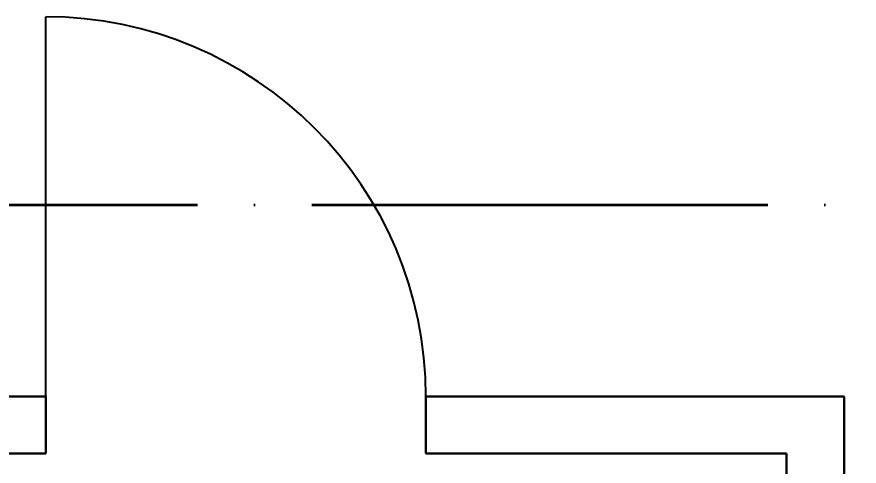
# Model space of a CAD drawing. Header units: centimetres. Extents: x -26724 to 60145, y -23645 to 6771.
# Drawn here: x -14446.2 to -14224.6, y 840.6 to 958.9 of the extents above; entities that cross this region are included whole.
import ezdxf

# ---------------------------------------------------------------- set-up
doc = ezdxf.new("R2010")
doc.units = ezdxf.units.CM
doc.linetypes.add('ACAD_ISO04W100', pattern=[30, 24, -3, 0, -3])
doc.layers.add('3.IZGLED 2', color=7, linetype='Continuous', lineweight=9, true_color=0x4a4a4a)
doc.layers.add('IZGLED 2', color=253, linetype='Continuous', lineweight=9, true_color=0x828282)
doc.layers.add('4.KOTE', color=88, linetype='Continuous', lineweight=15)
doc.styles.get("Standard").update_dxf_attribs({"font": 'calibri.ttf'})
doc.dimstyles.new('ja 1 50', dxfattribs={"dimtxt": 10, "dimasz": 5, "dimexe": 5, "dimexo": 5, "dimgap": 1, "dimtad": 1, "dimdec": 0, "dimtxsty": 'Standard', "dimblk": 'ARCHTICK', "dimcen": 2.5, "dimclrd": 256, "dimclrt": 7, "dimadec": 0, "dimazin": 0, "dimtfac": 1, "dimtdec": 0, "dimtix": 1, "dimtmove": 1, "dimatfit": 3, "dimldrblk": 'ARCHTICK', "dimfxl": 10, "dimfxlon": 1, "dimlwd": 0, "dimlwe": 9, "dimarcsym": 0})

# ---------------------------------------------------------------- blocks, each defined once
blk = doc.blocks.new('_ArchTick')
at = {"color": 0, "linetype": 'ByBlock', "const_width": 0.15}
blk.add_lwpolyline([(-0.5, -0.5), (0.5, 0.5)], dxfattribs=at)
blk = doc.blocks.new('*D2099')
at = {"layer": '4.KOTE', "color": 0, "lineweight": 9, "transparency": 16777216}
for p, q in [((-19656.35, 931.89), (-19671.35, 931.89)), ((-19666.35, 866.89), (-19671.35, 866.89))]:
    blk.add_line(p, q, dxfattribs=at)
at = {"layer": '4.KOTE', "lineweight": 0, "transparency": 16777216}
blk.add_line((-19666.35, 931.89), (-19666.35, 866.89), dxfattribs=at)
at = {"layer": 'Defpoints', "color": 0, "transparency": 16777216}
for p in [(0, 931.89, 40.5), (-19666.35, 866.89), (-19666.35, 866.89)]:
    blk.add_point(p, dxfattribs=at)
at = {"layer": '4.KOTE', "lineweight": 0, "transparency": 16777216, "xscale": 5, "yscale": 5, "zscale": 5}
for p, rotation in [((-19666.35, 931.89), 90), ((-19666.35, 866.89), 270)]:
    blk.add_blockref('_ArchTick', p, dxfattribs=dict(at, rotation=rotation))
at = {"layer": '4.KOTE', "color": 7, "transparency": 16777216, "insert": (-19672.47, 899.39), "char_height": 10, "attachment_point": 5, "rotation": 90}
blk.add_mtext('65', dxfattribs=at)

msp = doc.modelspace()

# ---------------------------------------------------------------- linework, layer by layer
at = {"layer": '3.IZGLED 2', "lineweight": 25, "ltscale": 12}
for p, q in [((-14438.6, 858.89, 13.5), (-14438.6, 958.89, 13.5)), ((-14228.6, 809.37, 13.5), (-14228.6, 858.89, 13.5))]:
    msp.add_line(p, q, dxfattribs=at)
at = {"layer": '3.IZGLED 2', "lineweight": 30}
for p, q in [((-14438.6, 858.89, 13.5), (-14485.6, 858.89, 13.5)), ((-14438.6, 843.89, 13.5), (-14438.6, 858.89, 13.5)), ((-14338.6, 843.89, 13.5), (-14338.6, 858.89, 13.5)), ((-14438.6, 843.89, 13.5), (-14485.6, 843.89, 13.5)), ((-14243.7, 843.89, 13.5), (-14338.6, 843.89, 13.5)), ((-14243.7, 618.87, 13.5), (-14243.7, 843.89, 13.5))]:
    msp.add_line(p, q, dxfattribs=at)
at = {"layer": '3.IZGLED 2', "lineweight": 30, "elevation": 13.5}
for points in [[(-14228.6, 858.89), (-14338.6, 858.89)], [(-14228.6, 858.89), (-14228.6, 618.87)]]:
    msp.add_lwpolyline(points, dxfattribs=at)
at = {"layer": '3.IZGLED 2', "lineweight": 25, "ltscale": 12}
msp.add_arc((-14438.6, 858.89, 13.5), 100, 0, 90, dxfattribs=at)
at = {"layer": 'IZGLED 2', "color": 32, "linetype": 'ACAD_ISO04W100', "lineweight": 35, "ltscale": 5}
msp.add_line((-14668.82, 909.41), (-13492.16, 909.41), dxfattribs=at)

# ---------------------------------------------------------------- dimensions: what is measured, and where the dimension line sits
at = {"layer": '4.KOTE'}
dim = msp.add_linear_dim(base=(-19666.35, 866.89), p1=(0, 931.89, 40.5), p2=(-19666.35, 866.89), angle=90, dimstyle='ja 1 50', dxfattribs=at)
dim.commit()
dim.dimension.update_dxf_attribs({"geometry": '*D2099', "text_midpoint": (-19672.47, 899.39)})

doc.saveas('drawing.dxf')
